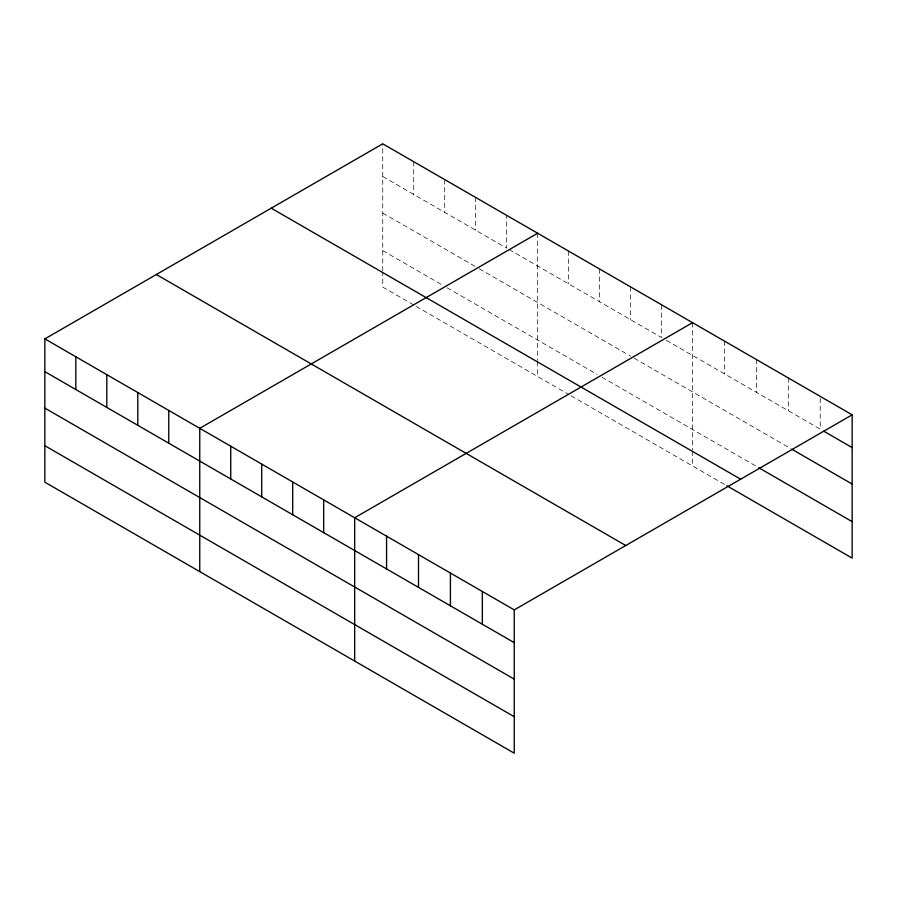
<?xml version="1.0" encoding="UTF-8"?>
<svg xmlns="http://www.w3.org/2000/svg" width="897" height="897" viewBox="0 0 897 897"><rect width="100%" height="100%" fill="white"/><g stroke="black" fill="none" stroke-linecap="round" stroke-linejoin="round"><path stroke-width="0.67" stroke-dasharray="4.49 3.36" d="M382.75 270.894L382.75 143.812M382.75 176.563L506.67 248.11L506.67 215.358M509.048 249.489L661.571 337.552L661.571 304.789M666.336 340.299L820.228 429.147L820.228 396.384M382.75 213.049L475.69 266.701M479.256 268.764L630.591 356.131M634.168 358.206L790.672 448.556M382.75 250.622L442.322 285.022M447.087 287.78L597.223 374.453M601.988 377.211L756.395 466.35M413.73 304.991L382.75 287.107L382.75 272.24M416.107 306.37L568.631 394.422M571.008 395.801L724.473 484.402M788.306 377.962L788.306 410.714M756.395 359.529L756.395 392.292M724.473 341.107L724.473 373.858M692.551 322.673L692.551 449.756M692.551 451.113L692.551 465.969M630.591 286.894L630.591 319.657M599.611 269.01L599.611 301.773M568.631 251.126L568.631 283.889M537.651 233.242L537.651 360.325M537.651 361.67L537.651 376.538M475.69 197.463L475.69 230.226M444.71 179.579L444.71 212.342M413.73 161.695L413.73 194.458"/><path stroke-width="1.35" d="M726.839 485.759L852.15 558.113L852.15 414.818L382.75 143.812L44.85 338.887L44.85 482.182L514.25 753.188L514.25 609.893L44.85 338.887M537.651 233.242L199.751 428.318L199.751 571.613M692.551 322.673L354.663 517.76L354.663 661.055M514.25 609.893L852.15 414.818M823.782 431.199L852.15 447.581M791.86 449.24L852.15 484.055M758.761 467.718L852.15 521.639M271.242 208.182L740.642 479.189M156.358 274.516L625.758 545.522M44.85 371.65L514.25 642.656M44.85 408.124L514.25 679.13M44.85 445.708L514.25 716.714M482.339 591.471L482.339 624.234M450.417 573.037L450.417 605.8M418.495 554.615L418.495 587.367M386.573 536.182L386.573 568.945M323.682 499.864L323.682 532.627M292.691 481.981L292.691 514.743M261.711 464.097L261.711 496.86M230.731 446.213L230.731 478.964M168.771 410.434L168.771 443.196M137.79 392.55L137.79 425.313M106.81 374.666L106.81 407.417M75.83 356.771L75.83 389.533"/></g></svg>
